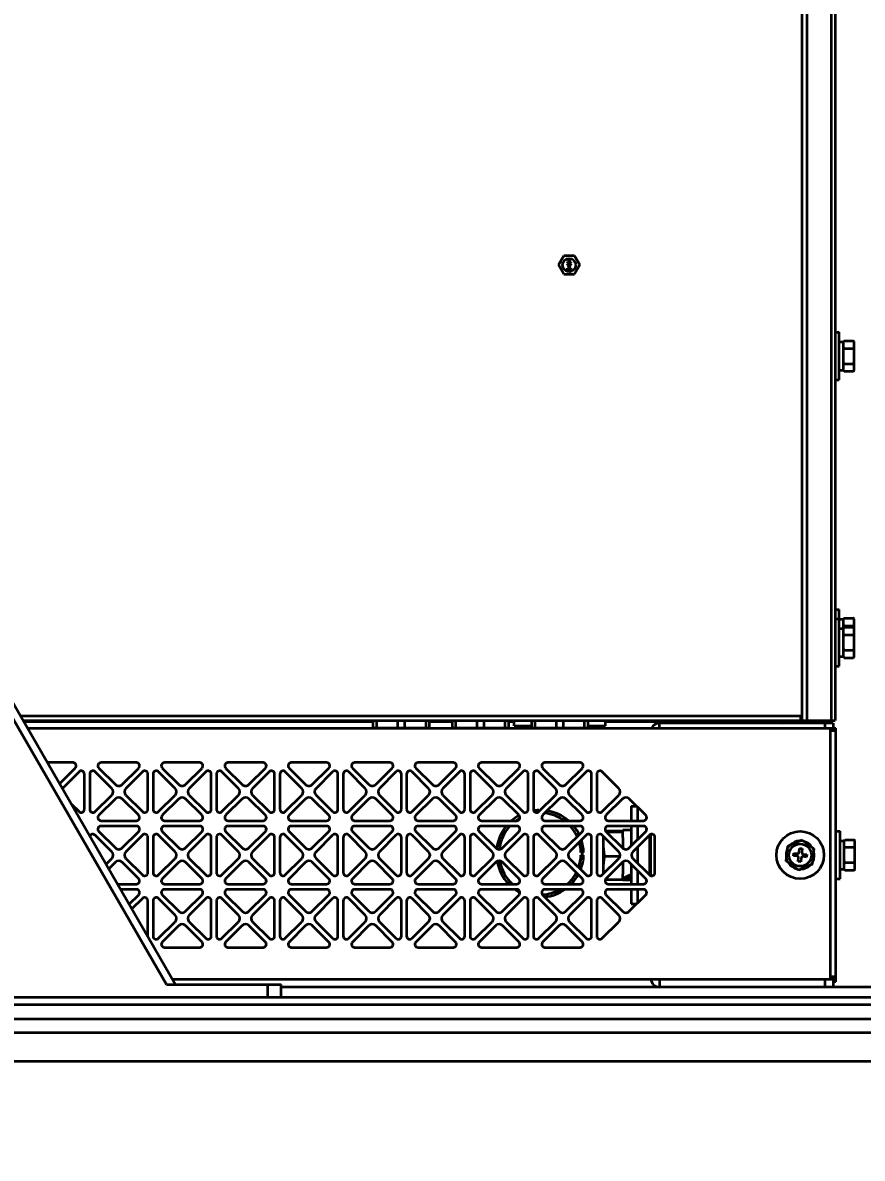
# Model space of a CAD drawing. Header units: millimetres. Extents: x 32496 to 166256, y 3504 to 23939.
# Drawn here: x 149019.3 to 149337.2, y 12174.5 to 12604.6 of the extents above; entities that cross this region are included whole.
import ezdxf

# ---------------------------------------------------------------- set-up
doc = ezdxf.new("R2010")
doc.units = ezdxf.units.MM
doc.header["$PDSIZE"] = -5
doc.layers.get('0').update_dxf_attribs({"lineweight": 35})
doc.layers.get('Defpoints').update_dxf_attribs({"lineweight": 18})
doc.layers.add('THICK', color=7, linetype='Continuous', lineweight=0)
doc.styles.add('TH_GBDIM', font='仿宋_GB2312.ttf', dxfattribs={"width": 0.8})
doc.dimstyles.new('TH_GBDIM', dxfattribs={"dimscale": 42, "dimtxt": 3, "dimasz": 3, "dimexe": 1.2, "dimexo": 0, "dimgap": 1, "dimtad": 1, "dimdec": 1, "dimdsep": 46, "dimtxsty": 'TH_GBDIM', "dimcen": 2.5, "dimdle": 252, "dimclrd": 4, "dimclre": 4, "dimclrt": 3, "dimadec": 0, "dimazin": 2, "dimtfac": 0.714286, "dimtdec": 1, "dimtmove": 0, "dimatfit": 3, "dimfxl": 1, "dimtolj": 1, "dimarcsym": 0})

# ---------------------------------------------------------------- blocks, each defined once
blk = doc.blocks.new('*D5866')
at = {"layer": 'Defpoints', "color": 0}
for p in [(146504.2, 13263.4), (152827.2, 12081.36), (152827.2, 11822.56)]:
    blk.add_point(p, dxfattribs=at)
at = {"layer": 'THICK', "color": 4, "linetype": 'Continuous', "lineweight": -2}
for p, q in [((146504.2, 13263.4), (146504.2, 11792.56)), ((152827.2, 12081.36), (152827.2, 11792.56)), ((146579.2, 11822.56), (152752.2, 11822.56))]:
    blk.add_line(p, q, dxfattribs=at)
at = {"layer": 'THICK', "color": 4}
for points in [[(146579.2, 11835.06), (146579.2, 11810.06), (146504.2, 11822.56)], [(152752.2, 11810.06), (152752.2, 11835.06), (152827.2, 11822.56)]]:
    blk.add_solid(points, dxfattribs=at)
at = {"layer": 'THICK', "color": 3, "lineweight": -3, "insert": (149665.7, 11885.26), "char_height": 75, "attachment_point": 5, "style": 'TH_GBDIM'}
blk.add_mtext('\\A1;About {\\A1;6323}', dxfattribs=at)
blk = doc.blocks.new('8-1250')
at = {"linetype": 'Continuous'}
for p, q in [((718.17, -34566.29), (718.17, -32553.29)), ((719.87, -32553.29), (719.87, -34566.29)), ((729.17, -34566.29), (729.17, -33570.79)), ((-19.13, -33800.26), (480.87, -34666.29)), ((-19.13, -33806.26), (477.41, -34666.29)), ((730.57, -34180.92), (730.57, -34425.66)), ((625.83, -34393.79), (627.85, -34390.29)), ((631.89, -34390.29), (627.85, -34390.29)), ((631.89, -34390.29), (633.91, -34393.79)), ((627.85, -34397.29), (625.83, -34393.79)), ((629.22, -34391.59), (630.52, -34391.59)), ((629.22, -34391.75), (629.22, -34391.59)), ((630.25, -34391.75), (629.22, -34391.75)), ((630.25, -34391.75), (629.22, -34392.13)), ((629.22, -34392.35), (629.22, -34392.13)), ((629.22, -34392.35), (630.25, -34392.73)), ((629.22, -34392.73), (630.25, -34392.73)), ((629.22, -34392.89), (629.22, -34392.73)), ((630.52, -34392.89), (629.22, -34392.89)), ((629.25, -34393.4), (629.22, -34393.54)), ((629.22, -34393.67), (629.22, -34393.54)), ((629.22, -34393.67), (629.25, -34393.81)), ((629.22, -34395.06), (630.3, -34395.06)), ((629.22, -34395.22), (629.22, -34395.06)), ((630.52, -34395.22), (629.22, -34395.22)), ((629.22, -34395.43), (629.36, -34395.43)), ((629.22, -34396.41), (629.22, -34395.43)), ((629.33, -34393.27), (629.25, -34393.4)), ((629.25, -34393.81), (629.33, -34393.95)), ((629.44, -34393.19), (629.33, -34393.27)), ((629.33, -34393.95), (629.44, -34394.03)), ((629.36, -34392.24), (630.52, -34391.83)), ((630.52, -34392.65), (629.36, -34392.24)), ((629.36, -34393.51), (629.39, -34393.43)), ((629.36, -34393.51), (629.36, -34393.7)), ((629.39, -34393.78), (629.36, -34393.7)), ((630.05, -34396.19), (629.36, -34395.43)), ((629.39, -34393.43), (629.44, -34393.35)), ((629.44, -34393.86), (629.39, -34393.78)), ((629.58, -34393.13), (629.44, -34393.19)), ((629.44, -34393.35), (629.53, -34393.3)), ((629.53, -34393.92), (629.44, -34393.86)), ((629.44, -34394.03), (629.58, -34394.08)), ((629.53, -34393.3), (629.61, -34393.27)), ((629.61, -34393.95), (629.53, -34393.92)), ((629.78, -34393.11), (629.58, -34393.13)), ((629.72, -34394.08), (629.58, -34394.08)), ((629.69, -34393.27), (629.61, -34393.27)), ((629.61, -34393.95), (629.69, -34393.95)), ((629.64, -34394.46), (629.83, -34394.46)), ((629.64, -34394.51), (629.64, -34394.46)), ((629.83, -34394.51), (629.64, -34394.51)), ((629.69, -34393.27), (629.78, -34393.3)), ((629.78, -34393.92), (629.69, -34393.95)), ((629.72, -34394.3), (629.69, -34394.32)), ((629.69, -34394.32), (629.83, -34394.46)), ((629.83, -34394.51), (629.69, -34394.65)), ((629.69, -34394.65), (629.72, -34394.68)), ((629.72, -34394.08), (629.86, -34394.03)), ((629.89, -34394.46), (629.72, -34394.3)), ((629.72, -34394.68), (629.89, -34394.51)), ((629.78, -34393.11), (629.97, -34393.11)), ((629.78, -34393.3), (629.83, -34393.35)), ((629.83, -34393.86), (629.78, -34393.92)), ((629.83, -34393.35), (629.89, -34393.43)), ((629.89, -34393.78), (629.83, -34393.86)), ((629.86, -34394.03), (629.94, -34393.95)), ((629.89, -34393.43), (629.91, -34393.51)), ((629.91, -34393.7), (629.89, -34393.78)), ((630.05, -34394.3), (629.89, -34394.46)), ((629.89, -34394.51), (630.05, -34394.68)), ((629.97, -34393.24), (629.91, -34393.24)), ((630.02, -34393.4), (629.91, -34393.24)), ((629.91, -34393.7), (629.91, -34393.51)), ((629.94, -34393.95), (630.02, -34393.81)), ((629.94, -34394.46), (630.08, -34394.32)), ((629.94, -34394.46), (630.14, -34394.46)), ((630.14, -34394.51), (629.94, -34394.51)), ((630.08, -34394.65), (629.94, -34394.51)), ((630.16, -34393.13), (629.97, -34393.11)), ((629.97, -34393.24), (630.14, -34393.27)), ((630.05, -34393.54), (630.02, -34393.4)), ((630.02, -34393.81), (630.05, -34393.67)), ((630.05, -34393.54), (630.05, -34393.67)), ((630.08, -34394.32), (630.05, -34394.3)), ((630.05, -34394.68), (630.08, -34394.65)), ((630.11, -34394.89), (630.33, -34394.89)), ((630.11, -34394.89), (630.3, -34395.06)), ((630.14, -34393.27), (630.22, -34393.3)), ((630.14, -34394.46), (630.14, -34394.51)), ((630.3, -34393.19), (630.16, -34393.13)), ((630.22, -34393.3), (630.3, -34393.35)), ((630.3, -34393.84), (630.22, -34393.89)), ((630.22, -34394.03), (630.22, -34393.89)), ((630.22, -34394.03), (630.3, -34394)), ((630.33, -34395.49), (630.22, -34395.46)), ((630.22, -34395.6), (630.22, -34395.46)), ((630.41, -34393.27), (630.3, -34393.19)), ((630.3, -34393.35), (630.36, -34393.43)), ((630.36, -34393.76), (630.3, -34393.84)), ((630.3, -34394), (630.41, -34393.92)), ((630.52, -34395.06), (630.33, -34394.89)), ((630.44, -34395.6), (630.33, -34395.49)), ((630.36, -34393.43), (630.38, -34393.51)), ((630.38, -34393.67), (630.36, -34393.76)), ((630.38, -34393.67), (630.38, -34393.51)), ((630.49, -34393.4), (630.41, -34393.27)), ((630.41, -34393.92), (630.49, -34393.78)), ((630.52, -34393.54), (630.49, -34393.4)), ((630.49, -34393.78), (630.52, -34393.65)), ((630.52, -34391.59), (630.52, -34391.83)), ((630.52, -34392.65), (630.52, -34392.89)), ((630.52, -34393.54), (630.52, -34393.65)), ((630.52, -34395.06), (630.52, -34395.22)), ((633.91, -34393.79), (631.89, -34397.29)), ((627.85, -34397.29), (631.89, -34397.29)), ((629.36, -34396.41), (629.22, -34396.41)), ((629.36, -34395.65), (629.97, -34396.33)), ((629.36, -34395.65), (629.36, -34396.41)), ((629.97, -34396.33), (630.05, -34396.38)), ((630.16, -34396.25), (630.05, -34396.19)), ((630.05, -34396.38), (630.16, -34396.41)), ((630.16, -34396.25), (630.22, -34396.25)), ((630.22, -34396.41), (630.16, -34396.41)), ((630.22, -34395.6), (630.3, -34395.65)), ((630.3, -34396.19), (630.22, -34396.25)), ((630.22, -34396.41), (630.33, -34396.38)), ((630.3, -34395.65), (630.36, -34395.73)), ((630.36, -34396.11), (630.3, -34396.19)), ((630.33, -34396.38), (630.44, -34396.27)), ((630.36, -34395.73), (630.38, -34395.87)), ((630.38, -34395.98), (630.36, -34396.11)), ((630.38, -34395.98), (630.38, -34395.87)), ((630.49, -34395.71), (630.44, -34395.6)), ((630.44, -34396.27), (630.49, -34396.17)), ((630.52, -34395.9), (630.49, -34395.71)), ((630.49, -34396.17), (630.52, -34396)), ((630.52, -34395.9), (630.52, -34396)), ((730.57, -34419.29), (732.17, -34419.29)), ((732.17, -34437.29), (732.17, -34419.29)), ((732.17, -34422.94), (733.77, -34422.94)), ((733.77, -34422.82), (734.07, -34422.52)), ((733.77, -34433.76), (733.77, -34422.82)), ((734.07, -34422.52), (737.47, -34422.52)), ((734.07, -34425.4), (737.47, -34425.4)), ((737.77, -34422.82), (737.47, -34422.52)), ((737.77, -34433.76), (737.77, -34422.82)), ((730.57, -34425.66), (730.57, -34430.92)), ((730.57, -34430.92), (730.57, -34566.29)), ((732.17, -34433.64), (733.77, -34433.64)), ((733.77, -34433.76), (734.07, -34434.06)), ((734.07, -34431.18), (737.47, -34431.18)), ((734.07, -34434.06), (737.47, -34434.06)), ((737.77, -34433.76), (737.47, -34434.06)), ((730.57, -34437.29), (732.17, -34437.29)), ((730.57, -34524.29), (732.17, -34524.29)), ((732.17, -34527.79), (732.17, -34524.29)), ((730.57, -34527.79), (732.17, -34527.79)), ((732.17, -34545.79), (732.17, -34527.79)), ((732.17, -34527.94), (733.77, -34527.94)), ((733.77, -34527.82), (734.04, -34527.54)), ((733.77, -34531.32), (733.77, -34527.82)), ((734.07, -34527.52), (737.47, -34527.52)), ((737.77, -34527.82), (737.5, -34527.54)), ((737.77, -34531.32), (737.77, -34527.82)), ((732.17, -34531.44), (733.77, -34531.44)), ((733.77, -34531.32), (734.07, -34531.02)), ((733.77, -34542.26), (733.77, -34531.32)), ((734.07, -34530.45), (737.47, -34530.45)), ((734.07, -34531.02), (737.47, -34531.02)), ((737.77, -34531.32), (737.47, -34531.02)), ((737.77, -34542.26), (737.77, -34531.32)), ((734.07, -34533.9), (737.47, -34533.9)), ((734.07, -34539.68), (737.47, -34539.68)), ((730.57, -34545.79), (732.17, -34545.79)), ((732.17, -34542.14), (733.77, -34542.14)), ((733.77, -34542.26), (734.07, -34542.56)), ((734.07, -34542.56), (737.47, -34542.56)), ((737.77, -34542.26), (737.47, -34542.56)), ((422.16, -34564.59), (717.67, -34564.59)), ((423.14, -34566.29), (719.87, -34566.29)), ((555.71, -34566.79), (423.43, -34566.79)), ((555.71, -34569.06), (555.71, -34566.29)), ((557.02, -34569.06), (557.02, -34566.29)), ((565.05, -34569.06), (565.05, -34566.29)), ((567.69, -34569.06), (567.69, -34566.29)), ((575.72, -34569.06), (575.72, -34566.29)), ((577.04, -34569.06), (577.04, -34566.29)), ((585.71, -34566.79), (577.04, -34566.79)), ((585.71, -34569.06), (585.71, -34566.29)), ((587.02, -34569.06), (587.02, -34566.29)), ((595.05, -34569.06), (595.05, -34566.29)), ((597.69, -34569.06), (597.69, -34566.29)), ((605.72, -34569.06), (605.72, -34566.29)), ((607.04, -34569.06), (607.04, -34566.29)), ((609.12, -34566.79), (607.04, -34566.79)), ((609.12, -34568.29), (609.12, -34566.29)), ((615.71, -34569.06), (615.71, -34566.29)), ((617.02, -34569.06), (617.02, -34566.29)), ((625.05, -34569.06), (625.05, -34566.29)), ((627.69, -34569.06), (627.69, -34566.29)), ((635.72, -34569.06), (635.72, -34566.29)), ((637.04, -34569.06), (637.04, -34566.29)), ((643.62, -34568.29), (643.62, -34566.29)), ((680.87, -34566.79), (643.62, -34566.79)), ((729.87, -34567.29), (664.07, -34567.29)), ((664.07, -34569.29), (664.07, -34567.29)), ((680.47, -34567.29), (680.47, -34566.79)), ((680.87, -34566.79), (680.87, -34566.29)), ((681.97, -34567.29), (681.97, -34566.29)), ((683.37, -34567.29), (683.37, -34566.29)), ((685.87, -34567.29), (685.87, -34566.29)), ((700.87, -34567.29), (700.87, -34566.29)), ((703.37, -34567.29), (703.37, -34566.29)), ((710.37, -34566.29), (710.37, -34567.29)), ((717.67, -34566.29), (717.67, -34564.59)), ((719.87, -34566.29), (730.57, -34566.29)), ((726.87, -34569.29), (726.87, -34567.29)), ((729.87, -34567.29), (729.87, -34569.29)), ((424.87, -34569.29), (730.87, -34569.29)), ((555.71, -34569.06), (577.04, -34569.06)), ((585.71, -34569.06), (607.04, -34569.06)), ((609.12, -34568.29), (615.71, -34568.29)), ((615.71, -34569.06), (637.04, -34569.06)), ((637.04, -34568.29), (643.62, -34568.29)), ((728.87, -34570.29), (728.87, -34569.29)), ((730.87, -34570.29), (728.87, -34570.29)), ((728.87, -34663.29), (728.87, -34570.29)), ((730.87, -34664.29), (730.87, -34569.29)), ((442.06, -34582.29), (432.37, -34582.29)), ((436.98, -34590.27), (442.91, -34584.34)), ((451.83, -34584.34), (458.1, -34590.6)), ((466.06, -34582.29), (452.68, -34582.29)), ((460.65, -34590.6), (466.91, -34584.34)), ((475.83, -34584.34), (482.1, -34590.6)), ((490.06, -34582.29), (476.68, -34582.29)), ((484.65, -34590.6), (490.91, -34584.34)), ((499.83, -34584.34), (506.1, -34590.6)), ((514.06, -34582.29), (500.68, -34582.29)), ((508.65, -34590.6), (514.91, -34584.34)), ((523.83, -34584.34), (530.1, -34590.6)), ((538.06, -34582.29), (524.68, -34582.29)), ((532.65, -34590.6), (538.91, -34584.34)), ((547.83, -34584.34), (554.1, -34590.6)), ((562.06, -34582.29), (548.68, -34582.29)), ((556.65, -34590.6), (562.91, -34584.34)), ((571.83, -34584.34), (578.1, -34590.6)), ((586.06, -34582.29), (572.68, -34582.29)), ((580.65, -34590.6), (586.91, -34584.34)), ((595.83, -34584.34), (602.1, -34590.6)), ((610.06, -34582.29), (596.68, -34582.29)), ((604.65, -34590.6), (610.91, -34584.34)), ((619.83, -34584.34), (626.1, -34590.6)), ((634.06, -34582.29), (620.68, -34582.29)), ((628.65, -34590.6), (634.91, -34584.34)), ((444.32, -34585.75), (438.06, -34592.02)), ((446.37, -34599.98), (446.37, -34586.6)), ((448.37, -34586.6), (448.37, -34599.98)), ((456.69, -34592.02), (450.42, -34585.75)), ((468.32, -34585.75), (462.06, -34592.02)), ((470.37, -34599.98), (470.37, -34586.6)), ((472.37, -34586.6), (472.37, -34599.98)), ((480.69, -34592.02), (474.42, -34585.75)), ((492.32, -34585.75), (486.06, -34592.02)), ((494.37, -34599.98), (494.37, -34586.6)), ((496.37, -34586.6), (496.37, -34599.98)), ((504.69, -34592.02), (498.42, -34585.75)), ((516.32, -34585.75), (510.06, -34592.02)), ((518.37, -34599.98), (518.37, -34586.6)), ((520.37, -34586.6), (520.37, -34599.98)), ((528.69, -34592.02), (522.42, -34585.75)), ((540.32, -34585.75), (534.06, -34592.02)), ((542.37, -34599.98), (542.37, -34586.6)), ((544.37, -34586.6), (544.37, -34599.98)), ((552.69, -34592.02), (546.42, -34585.75)), ((564.32, -34585.75), (558.06, -34592.02)), ((566.37, -34599.98), (566.37, -34586.6)), ((568.37, -34586.6), (568.37, -34599.98)), ((576.69, -34592.02), (570.42, -34585.75)), ((588.32, -34585.75), (582.06, -34592.02)), ((590.37, -34599.98), (590.37, -34586.6)), ((592.37, -34586.6), (592.37, -34599.98)), ((600.69, -34592.02), (594.42, -34585.75)), ((612.32, -34585.75), (606.06, -34592.02)), ((614.37, -34599.98), (614.37, -34586.6)), ((616.37, -34586.6), (616.37, -34599.98)), ((624.69, -34592.02), (618.42, -34585.75)), ((636.32, -34585.75), (630.06, -34592.02)), ((638.37, -34599.98), (638.37, -34586.6)), ((640.37, -34586.6), (640.37, -34599.98)), ((648.69, -34592.02), (642.42, -34585.75)), ((450.42, -34600.83), (456.69, -34594.56)), ((458.1, -34595.98), (451.83, -34602.24)), ((466.91, -34602.24), (460.65, -34595.98)), ((462.06, -34594.56), (468.32, -34600.83)), ((474.42, -34600.83), (480.69, -34594.56)), ((482.1, -34595.98), (475.83, -34602.24)), ((490.91, -34602.24), (484.65, -34595.98)), ((486.06, -34594.56), (492.32, -34600.83)), ((498.42, -34600.83), (504.69, -34594.56)), ((506.1, -34595.98), (499.83, -34602.24)), ((514.91, -34602.24), (508.65, -34595.98)), ((510.06, -34594.56), (516.32, -34600.83)), ((522.42, -34600.83), (528.69, -34594.56)), ((530.1, -34595.98), (523.83, -34602.24)), ((538.91, -34602.24), (532.65, -34595.98)), ((534.06, -34594.56), (540.32, -34600.83)), ((546.42, -34600.83), (552.69, -34594.56)), ((554.1, -34595.98), (547.83, -34602.24)), ((562.91, -34602.24), (556.65, -34595.98)), ((558.06, -34594.56), (564.32, -34600.83)), ((570.42, -34600.83), (576.69, -34594.56)), ((578.1, -34595.98), (571.83, -34602.24)), ((586.91, -34602.24), (580.65, -34595.98)), ((582.06, -34594.56), (588.32, -34600.83)), ((594.42, -34600.83), (600.69, -34594.56)), ((602.1, -34595.98), (595.83, -34602.24)), ((610.91, -34602.24), (604.65, -34595.98)), ((606.06, -34594.56), (612.32, -34600.83)), ((618.42, -34600.83), (624.69, -34594.56)), ((626.1, -34595.98), (619.83, -34602.24)), ((634.91, -34602.24), (628.65, -34595.98)), ((630.06, -34594.56), (636.32, -34600.83)), ((642.42, -34600.83), (648.69, -34594.56)), ((650.1, -34595.98), (643.83, -34602.24)), ((658.91, -34602.24), (652.65, -34595.98)), ((441.37, -34597.88), (444.32, -34600.83)), ((618.37, -34600.87), (618.37, -34600.3)), ((653.37, -34598.79), (655.46, -34598.79)), ((653.37, -34598.79), (653.37, -34604.29)), ((655.87, -34604.29), (655.87, -34599.2)), ((452.68, -34604.29), (466.06, -34604.29)), ((476.68, -34604.29), (490.06, -34604.29)), ((500.68, -34604.29), (514.06, -34604.29)), ((524.68, -34604.29), (538.06, -34604.29)), ((548.68, -34604.29), (562.06, -34604.29)), ((572.68, -34604.29), (586.06, -34604.29)), ((596.68, -34604.29), (610.06, -34604.29)), ((620.68, -34604.29), (634.06, -34604.29)), ((644.68, -34604.29), (658.06, -34604.29)), ((456.69, -34616.02), (450.42, -34609.75)), ((451.83, -34608.34), (458.1, -34614.6)), ((466.06, -34606.29), (452.68, -34606.29)), ((460.65, -34614.6), (466.91, -34608.34)), ((468.32, -34609.75), (462.06, -34616.02)), ((480.69, -34616.02), (474.42, -34609.75)), ((475.83, -34608.34), (482.1, -34614.6)), ((490.06, -34606.29), (476.68, -34606.29)), ((484.65, -34614.6), (490.91, -34608.34)), ((492.32, -34609.75), (486.06, -34616.02)), ((504.69, -34616.02), (498.42, -34609.75)), ((499.83, -34608.34), (506.1, -34614.6)), ((514.06, -34606.29), (500.68, -34606.29)), ((508.65, -34614.6), (514.91, -34608.34)), ((516.32, -34609.75), (510.06, -34616.02)), ((528.69, -34616.02), (522.42, -34609.75)), ((523.83, -34608.34), (530.1, -34614.6)), ((538.06, -34606.29), (524.68, -34606.29)), ((532.65, -34614.6), (538.91, -34608.34)), ((540.32, -34609.75), (534.06, -34616.02)), ((552.69, -34616.02), (546.42, -34609.75)), ((547.83, -34608.34), (554.1, -34614.6)), ((562.06, -34606.29), (548.68, -34606.29)), ((556.65, -34614.6), (562.91, -34608.34)), ((564.32, -34609.75), (558.06, -34616.02)), ((576.69, -34616.02), (570.42, -34609.75)), ((571.83, -34608.34), (578.1, -34614.6)), ((586.06, -34606.29), (572.68, -34606.29)), ((580.65, -34614.6), (586.91, -34608.34)), ((588.32, -34609.75), (582.06, -34616.02)), ((600.69, -34616.02), (594.42, -34609.75)), ((595.83, -34608.34), (602.1, -34614.6)), ((610.06, -34606.29), (596.68, -34606.29)), ((604.65, -34614.6), (610.91, -34608.34)), ((612.32, -34609.75), (606.06, -34616.02)), ((624.69, -34616.02), (618.42, -34609.75)), ((619.83, -34608.34), (626.1, -34614.6)), ((634.06, -34606.29), (620.68, -34606.29)), ((628.65, -34614.6), (634.91, -34608.34)), ((636.32, -34609.75), (630.06, -34616.02)), ((648.69, -34616.02), (642.42, -34609.75)), ((642.77, -34610.1), (642.77, -34624.47)), ((643.65, -34608.09), (650.27, -34608.09)), ((643.83, -34608.34), (650.1, -34614.6)), ((644, -34608.51), (650.27, -34608.51)), ((658.06, -34606.29), (644.68, -34606.29)), ((653.37, -34607.84), (650.27, -34607.84)), ((650.27, -34607.84), (650.27, -34608.41)), ((650.27, -34610.6), (650.27, -34608.41)), ((652.65, -34614.6), (658.91, -34608.34)), ((653.37, -34606.29), (653.37, -34613.87)), ((660.32, -34609.75), (654.06, -34616.02)), ((655.87, -34611.37), (655.87, -34606.29)), ((660.37, -34609.71), (660.37, -34624.87)), ((660.87, -34609.79), (660.37, -34609.79)), ((660.87, -34625.13), (660.87, -34609.45)), ((730.87, -34608.29), (732.47, -34608.29)), ((732.47, -34626.29), (732.47, -34608.29)), ((470.37, -34623.98), (470.37, -34610.6)), ((472.37, -34610.6), (472.37, -34623.98)), ((494.37, -34623.98), (494.37, -34610.6)), ((496.37, -34610.6), (496.37, -34623.98)), ((518.37, -34623.98), (518.37, -34610.6)), ((520.37, -34610.6), (520.37, -34623.98)), ((542.37, -34623.98), (542.37, -34610.6)), ((544.37, -34610.6), (544.37, -34623.98)), ((566.37, -34623.98), (566.37, -34610.6)), ((568.37, -34610.6), (568.37, -34623.98)), ((590.37, -34623.98), (590.37, -34610.6)), ((592.37, -34610.6), (592.37, -34623.98)), ((614.37, -34623.98), (614.37, -34610.6)), ((616.37, -34610.6), (616.37, -34623.98)), ((638.37, -34623.98), (638.37, -34610.6)), ((640.37, -34610.6), (640.37, -34623.98)), ((650.27, -34610.6), (650.27, -34614.74)), ((655.87, -34620.37), (655.87, -34614.2)), ((662.37, -34623.98), (662.37, -34610.6)), ((712.09, -34619.63), (712.71, -34613.89)), ((712.71, -34613.89), (717.99, -34611.55)), ((716.98, -34616.24), (717.14, -34614.75)), ((717.14, -34614.75), (718.14, -34614.86)), ((718.14, -34614.86), (717.98, -34616.35)), ((717.99, -34611.55), (722.65, -34614.95)), ((732.47, -34611.94), (734.07, -34611.94)), ((734.07, -34611.82), (734.32, -34611.56)), ((734.07, -34622.76), (734.07, -34611.82)), ((734.32, -34611.56), (734.37, -34611.52)), ((734.37, -34611.52), (737.77, -34611.52)), ((734.37, -34614.33), (737.77, -34614.33)), ((737.82, -34611.56), (737.77, -34611.52)), ((738.07, -34611.82), (737.82, -34611.56)), ((738.07, -34622.76), (738.07, -34611.82)), ((454.55, -34620.7), (456.69, -34618.56)), ((462.06, -34618.56), (468.32, -34624.83)), ((474.42, -34624.83), (480.69, -34618.56)), ((486.06, -34618.56), (492.32, -34624.83)), ((498.42, -34624.83), (504.69, -34618.56)), ((510.06, -34618.56), (516.32, -34624.83)), ((522.42, -34624.83), (528.69, -34618.56)), ((534.06, -34618.56), (540.32, -34624.83)), ((546.42, -34624.83), (552.69, -34618.56)), ((558.06, -34618.56), (564.32, -34624.83)), ((570.42, -34624.83), (576.69, -34618.56)), ((582.06, -34618.56), (588.32, -34624.83)), ((594.42, -34624.83), (600.69, -34618.56)), ((606.06, -34618.56), (612.32, -34624.83)), ((618.42, -34624.83), (624.69, -34618.56)), ((630.06, -34618.56), (636.32, -34624.83)), ((634.36, -34616.29), (635.36, -34616.29)), ((635.36, -34617.29), (634.36, -34617.29)), ((642.42, -34624.83), (648.69, -34618.56)), ((643.28, -34617.71), (649.16, -34617.71)), ((654.06, -34618.56), (660.32, -34624.83)), ((714.83, -34617.52), (714.94, -34616.53)), ((716.32, -34617.68), (714.83, -34617.52)), ((714.94, -34616.53), (716.43, -34616.69)), ((716.61, -34619.72), (716.77, -34618.23)), ((717.76, -34618.34), (717.6, -34619.83)), ((719.8, -34618.05), (718.31, -34617.89)), ((718.42, -34616.9), (719.91, -34617.06)), ((719.91, -34617.06), (719.8, -34618.05)), ((722.04, -34620.69), (722.65, -34614.95)), ((458.1, -34619.98), (455.59, -34622.49)), ((466.91, -34626.24), (460.65, -34619.98)), ((482.1, -34619.98), (475.83, -34626.24)), ((490.91, -34626.24), (484.65, -34619.98)), ((506.1, -34619.98), (499.83, -34626.24)), ((514.91, -34626.24), (508.65, -34619.98)), ((530.1, -34619.98), (523.83, -34626.24)), ((538.91, -34626.24), (532.65, -34619.98)), ((554.1, -34619.98), (547.83, -34626.24)), ((562.91, -34626.24), (556.65, -34619.98)), ((578.1, -34619.98), (571.83, -34626.24)), ((586.91, -34626.24), (580.65, -34619.98)), ((602.1, -34619.98), (595.83, -34626.24)), ((610.91, -34626.24), (604.65, -34619.98)), ((626.1, -34619.98), (619.83, -34626.24)), ((634.91, -34626.24), (628.65, -34619.98)), ((650.1, -34619.98), (643.83, -34626.24)), ((650.27, -34619.83), (650.27, -34624.49)), ((658.91, -34626.24), (652.65, -34619.98)), ((653.37, -34620.7), (653.37, -34628.29)), ((655.87, -34628.29), (655.87, -34623.2)), ((716.76, -34623.03), (712.09, -34619.63)), ((717.6, -34619.83), (716.61, -34619.72)), ((722.04, -34620.69), (716.76, -34623.03)), ((732.47, -34622.64), (734.07, -34622.64)), ((734.07, -34622.76), (734.32, -34623.02)), ((734.37, -34620.1), (737.77, -34620.1)), ((734.37, -34623.06), (737.77, -34623.06)), ((738.07, -34622.76), (737.82, -34623.02)), ((643.65, -34626.49), (650.27, -34626.49)), ((650.27, -34626.49), (650.27, -34624.49)), ((650.27, -34626.49), (650.27, -34626.74)), ((653.37, -34626.74), (650.27, -34626.74)), ((660.37, -34624.79), (660.87, -34624.79)), ((730.87, -34626.29), (732.47, -34626.29)), ((458.93, -34628.29), (466.06, -34628.29)), ((466.06, -34630.29), (460.09, -34630.29)), ((476.68, -34628.29), (490.06, -34628.29)), ((490.06, -34630.29), (476.68, -34630.29)), ((500.68, -34628.29), (514.06, -34628.29)), ((514.06, -34630.29), (500.68, -34630.29)), ((524.68, -34628.29), (538.06, -34628.29)), ((538.06, -34630.29), (524.68, -34630.29)), ((548.68, -34628.29), (562.06, -34628.29)), ((562.06, -34630.29), (548.68, -34630.29)), ((572.68, -34628.29), (586.06, -34628.29)), ((586.06, -34630.29), (572.68, -34630.29)), ((596.68, -34628.29), (610.06, -34628.29)), ((610.06, -34630.29), (596.68, -34630.29)), ((620.68, -34628.29), (634.06, -34628.29)), ((634.06, -34630.29), (620.68, -34630.29)), ((644.68, -34628.29), (658.06, -34628.29)), ((658.06, -34630.29), (644.68, -34630.29)), ((653.37, -34630.29), (653.37, -34635.79)), ((655.87, -34635.37), (655.87, -34630.29)), ((463.33, -34635.91), (466.91, -34632.34)), ((468.32, -34633.75), (464.37, -34637.71)), ((470.37, -34647.98), (470.37, -34634.6)), ((472.37, -34634.6), (472.37, -34647.98)), ((480.69, -34640.02), (474.42, -34633.75)), ((475.83, -34632.34), (482.1, -34638.6)), ((484.65, -34638.6), (490.91, -34632.34)), ((492.32, -34633.75), (486.06, -34640.02)), ((494.37, -34647.98), (494.37, -34634.6)), ((496.37, -34634.6), (496.37, -34647.98)), ((504.69, -34640.02), (498.42, -34633.75)), ((499.83, -34632.34), (506.1, -34638.6)), ((508.65, -34638.6), (514.91, -34632.34)), ((516.32, -34633.75), (510.06, -34640.02)), ((518.37, -34647.98), (518.37, -34634.6)), ((520.37, -34634.6), (520.37, -34647.98)), ((528.69, -34640.02), (522.42, -34633.75)), ((523.83, -34632.34), (530.1, -34638.6)), ((532.65, -34638.6), (538.91, -34632.34)), ((540.32, -34633.75), (534.06, -34640.02)), ((542.37, -34647.98), (542.37, -34634.6)), ((544.37, -34634.6), (544.37, -34647.98)), ((552.69, -34640.02), (546.42, -34633.75)), ((547.83, -34632.34), (554.1, -34638.6)), ((556.65, -34638.6), (562.91, -34632.34)), ((564.32, -34633.75), (558.06, -34640.02)), ((566.37, -34647.98), (566.37, -34634.6)), ((568.37, -34634.6), (568.37, -34647.98)), ((576.69, -34640.02), (570.42, -34633.75)), ((571.83, -34632.34), (578.1, -34638.6)), ((580.65, -34638.6), (586.91, -34632.34)), ((588.32, -34633.75), (582.06, -34640.02)), ((590.37, -34647.98), (590.37, -34634.6)), ((592.37, -34634.6), (592.37, -34647.98)), ((600.69, -34640.02), (594.42, -34633.75)), ((595.83, -34632.34), (602.1, -34638.6)), ((604.65, -34638.6), (610.91, -34632.34)), ((612.32, -34633.75), (606.06, -34640.02)), ((614.37, -34647.98), (614.37, -34634.6)), ((616.37, -34634.6), (616.37, -34647.98)), ((624.69, -34640.02), (618.42, -34633.75)), ((619.83, -34632.34), (626.1, -34638.6)), ((628.65, -34638.6), (634.91, -34632.34)), ((636.32, -34633.75), (630.06, -34640.02)), ((638.37, -34647.98), (638.37, -34634.6)), ((640.37, -34634.6), (640.37, -34647.98)), ((648.69, -34640.02), (642.42, -34633.75)), ((643.83, -34632.34), (650.1, -34638.6)), ((652.65, -34638.6), (658.91, -34632.34)), ((653.37, -34635.79), (655.46, -34635.79)), ((474.42, -34648.83), (480.69, -34642.56)), ((482.1, -34643.98), (475.83, -34650.24)), ((490.91, -34650.24), (484.65, -34643.98)), ((486.06, -34642.56), (492.32, -34648.83)), ((498.42, -34648.83), (504.69, -34642.56)), ((506.1, -34643.98), (499.83, -34650.24)), ((514.91, -34650.24), (508.65, -34643.98)), ((510.06, -34642.56), (516.32, -34648.83)), ((522.42, -34648.83), (528.69, -34642.56)), ((530.1, -34643.98), (523.83, -34650.24)), ((538.91, -34650.24), (532.65, -34643.98)), ((534.06, -34642.56), (540.32, -34648.83)), ((546.42, -34648.83), (552.69, -34642.56)), ((554.1, -34643.98), (547.83, -34650.24)), ((562.91, -34650.24), (556.65, -34643.98)), ((558.06, -34642.56), (564.32, -34648.83)), ((570.42, -34648.83), (576.69, -34642.56)), ((578.1, -34643.98), (571.83, -34650.24)), ((586.91, -34650.24), (580.65, -34643.98)), ((582.06, -34642.56), (588.32, -34648.83)), ((594.42, -34648.83), (600.69, -34642.56)), ((602.1, -34643.98), (595.83, -34650.24)), ((610.91, -34650.24), (604.65, -34643.98)), ((606.06, -34642.56), (612.32, -34648.83)), ((618.42, -34648.83), (624.69, -34642.56)), ((626.1, -34643.98), (619.83, -34650.24)), ((634.91, -34650.24), (628.65, -34643.98)), ((630.06, -34642.56), (636.32, -34648.83)), ((642.42, -34648.83), (648.69, -34642.56)), ((476.68, -34652.29), (490.06, -34652.29)), ((500.68, -34652.29), (514.06, -34652.29)), ((524.68, -34652.29), (538.06, -34652.29)), ((548.68, -34652.29), (562.06, -34652.29)), ((572.68, -34652.29), (586.06, -34652.29)), ((596.68, -34652.29), (610.06, -34652.29)), ((620.68, -34652.29), (634.06, -34652.29)), ((477.41, -34666.29), (520.87, -34666.29)), ((479.72, -34664.29), (730.87, -34664.29)), ((515.87, -34671.29), (515.87, -34666.29)), ((520.87, -34671.29), (520.87, -34666.29)), ((664.07, -34664.29), (664.07, -34667.29)), ((726.87, -34667.29), (726.87, -34664.29)), ((728.87, -34663.29), (730.87, -34663.29)), ((728.87, -34664.29), (728.87, -34663.29)), ((729.87, -34664.29), (729.87, -34664.88)), ((729.87, -34664.88), (729.87, -34667.29)), ((730.87, -34665.29), (729.87, -34665.29)), ((730.87, -34665.29), (730.87, -34664.29)), ((935.87, -34667.29), (520.87, -34667.29)), ((3761.37, -34674.01), (-7907.13, -34674.01)), ((520.87, -34671.29), (325.4, -34671.29)), ((935.87, -34671.29), (515.87, -34671.29)), ((3761.37, -34679.48), (-7907.13, -34679.48)), ((3115.87, -34684.6), (-7857.13, -34684.6)), ((3115.87, -34695.54), (-7857.13, -34695.54))]:
    blk.add_line(p, q, dxfattribs=at)
for centre, radius in [((629.87, -34393.79), 2.5), ((717.37, -34617.29), 9), ((717.37, -34617.29), 4.25)]:
    blk.add_circle(centre, radius, dxfattribs=at)
for centre, radius, start, end in [((735.01, -34425.09), 3.56, 39.1364, 39.5013), ((736.53, -34431.49), 3.56, 219.1364, 219.5008), ((736.59, -34530.11), 3.61, 140.8644, 141.29), ((737.91, -34531.29), 5.38, 135.4351, 135.8761), ((733.63, -34531.3), 5.39, 44.1239, 44.5649), ((734.96, -34530.11), 3.61, 38.71, 39.1336), ((735.01, -34533.59), 3.56, 39.1364, 39.5013), ((736.53, -34539.99), 3.56, 219.1364, 219.5008), ((664.07, -34570.49), 3.2, 90, 157.8523), ((710.37, -34564.29), 3, 270, 317.7058), ((442.06, -34583.49), 1.2, 315, 90), ((452.68, -34583.49), 1.2, 90, 225), ((466.06, -34583.49), 1.2, 315, 90), ((476.68, -34583.49), 1.2, 90, 225), ((490.06, -34583.49), 1.2, 315, 90), ((500.68, -34583.49), 1.2, 90, 225), ((514.06, -34583.49), 1.2, 315, 90), ((524.68, -34583.49), 1.2, 90, 225), ((538.06, -34583.49), 1.2, 315, 90), ((548.68, -34583.49), 1.2, 90, 225), ((562.06, -34583.49), 1.2, 315, 90), ((572.68, -34583.49), 1.2, 90, 225), ((586.06, -34583.49), 1.2, 315, 90), ((596.68, -34583.49), 1.2, 90, 225), ((610.06, -34583.49), 1.2, 315, 90), ((620.68, -34583.49), 1.2, 90, 225), ((634.06, -34583.49), 1.2, 315, 90), ((445.17, -34586.6), 1.2, 0, 135), ((449.57, -34586.6), 1.2, 45, 180), ((469.17, -34586.6), 1.2, 0, 135), ((473.57, -34586.6), 1.2, 45, 180), ((493.17, -34586.6), 1.2, 0, 135), ((497.57, -34586.6), 1.2, 45, 180), ((517.17, -34586.6), 1.2, 0, 135), ((521.57, -34586.6), 1.2, 45, 180), ((541.17, -34586.6), 1.2, 0, 135), ((545.57, -34586.6), 1.2, 45, 180), ((565.17, -34586.6), 1.2, 0, 135), ((569.57, -34586.6), 1.2, 45, 180), ((589.17, -34586.6), 1.2, 0, 135), ((593.57, -34586.6), 1.2, 45, 180), ((613.17, -34586.6), 1.2, 0, 135), ((617.57, -34586.6), 1.2, 45, 180), ((637.17, -34586.6), 1.2, 0, 135), ((641.57, -34586.6), 1.2, 45, 180), ((455.41, -34593.29), 1.8, 315, 45), ((459.37, -34589.33), 1.8, 225, 315), ((463.33, -34593.29), 1.8, 135, 225), ((479.41, -34593.29), 1.8, 315, 45), ((483.37, -34589.33), 1.8, 225, 315), ((487.33, -34593.29), 1.8, 135, 225), ((503.41, -34593.29), 1.8, 315, 45), ((507.37, -34589.33), 1.8, 225, 315), ((511.33, -34593.29), 1.8, 135, 225), ((527.41, -34593.29), 1.8, 315, 45), ((531.37, -34589.33), 1.8, 225, 315), ((535.33, -34593.29), 1.8, 135, 225), ((551.41, -34593.29), 1.8, 315, 45), ((555.37, -34589.33), 1.8, 225, 315), ((559.33, -34593.29), 1.8, 135, 225), ((575.41, -34593.29), 1.8, 315, 45), ((579.37, -34589.33), 1.8, 225, 315), ((583.33, -34593.29), 1.8, 135, 225), ((599.41, -34593.29), 1.8, 315, 45), ((603.37, -34589.33), 1.8, 225, 315), ((607.33, -34593.29), 1.8, 135, 225), ((623.41, -34593.29), 1.8, 315, 45), ((627.37, -34589.33), 1.8, 225, 315), ((631.33, -34593.29), 1.8, 135, 225), ((647.41, -34593.29), 1.8, 315, 45), ((459.37, -34597.25), 1.8, 45, 135), ((483.37, -34597.25), 1.8, 45, 135), ((507.37, -34597.25), 1.8, 45, 135), ((531.37, -34597.25), 1.8, 45, 135), ((555.37, -34597.25), 1.8, 45, 135), ((579.37, -34597.25), 1.8, 45, 135), ((603.37, -34597.25), 1.8, 45, 135), ((627.37, -34597.25), 1.8, 45, 135), ((651.37, -34597.25), 1.8, 45, 135), ((445.17, -34599.98), 1.2, 225, 0), ((449.57, -34599.98), 1.2, 180, 315), ((469.17, -34599.98), 1.2, 225, 0), ((473.57, -34599.98), 1.2, 180, 315), ((493.17, -34599.98), 1.2, 225, 0), ((497.57, -34599.98), 1.2, 180, 315), ((517.17, -34599.98), 1.2, 225, 0), ((521.57, -34599.98), 1.2, 180, 315), ((541.17, -34599.98), 1.2, 225, 0), ((545.57, -34599.98), 1.2, 180, 315), ((565.17, -34599.98), 1.2, 225, 0), ((569.57, -34599.98), 1.2, 180, 315), ((589.17, -34599.98), 1.2, 225, 0), ((593.57, -34599.98), 1.2, 180, 315), ((613.17, -34599.98), 1.2, 225, 0), ((617.57, -34599.98), 1.2, 180, 315), ((618.87, -34616.79), 16.5, 91.7365, 98.3444), ((618.87, -34616.79), 15.5, 53.8624, 83.3437), ((618.87, -34616.79), 16.5, 49.3326, 80.6487), ((637.17, -34599.98), 1.2, 225, 0), ((641.57, -34599.98), 1.2, 180, 315), ((452.68, -34603.09), 1.2, 135, 270), ((466.06, -34603.09), 1.2, 270, 45), ((476.68, -34603.09), 1.2, 135, 270), ((490.06, -34603.09), 1.2, 270, 45), ((500.68, -34603.09), 1.2, 135, 270), ((514.06, -34603.09), 1.2, 270, 45), ((524.68, -34603.09), 1.2, 135, 270), ((538.06, -34603.09), 1.2, 270, 45), ((548.68, -34603.09), 1.2, 135, 270), ((562.06, -34603.09), 1.2, 270, 45), ((572.68, -34603.09), 1.2, 135, 270), ((586.06, -34603.09), 1.2, 270, 45), ((596.68, -34603.09), 1.2, 135, 270), ((618.87, -34616.79), 15.5, 137.2859, 173.8028), ((618.87, -34616.79), 16.5, 118.6258, 130.6683), ((618.87, -34616.79), 15.5, 119.5881, 126.1377), ((610.06, -34603.09), 1.2, 270, 45), ((620.68, -34603.09), 1.2, 135, 270), ((618.87, -34616.79), 15.5, 24.7281, 42.7133), ((634.06, -34603.09), 1.2, 270, 45), ((644.68, -34603.09), 1.2, 135, 270), ((658.06, -34603.09), 1.2, 270, 45), ((449.57, -34610.6), 1.2, 45, 158.1141), ((452.68, -34607.49), 1.2, 90, 225), ((466.06, -34607.49), 1.2, 315, 90), ((469.17, -34610.6), 1.2, 0, 135), ((473.57, -34610.6), 1.2, 45, 180), ((476.68, -34607.49), 1.2, 90, 225), ((490.06, -34607.49), 1.2, 315, 90), ((493.17, -34610.6), 1.2, 0, 135), ((497.57, -34610.6), 1.2, 45, 180), ((500.68, -34607.49), 1.2, 90, 225), ((514.06, -34607.49), 1.2, 315, 90), ((517.17, -34610.6), 1.2, 0, 135), ((521.57, -34610.6), 1.2, 45, 180), ((524.68, -34607.49), 1.2, 90, 225), ((538.06, -34607.49), 1.2, 315, 90), ((541.17, -34610.6), 1.2, 0, 135), ((545.57, -34610.6), 1.2, 45, 180), ((548.68, -34607.49), 1.2, 90, 225), ((562.06, -34607.49), 1.2, 315, 90), ((565.17, -34610.6), 1.2, 0, 135), ((569.57, -34610.6), 1.2, 45, 180), ((572.68, -34607.49), 1.2, 90, 225), ((586.06, -34607.49), 1.2, 315, 90), ((589.17, -34610.6), 1.2, 0, 135), ((593.57, -34610.6), 1.2, 45, 180), ((596.68, -34607.49), 1.2, 90, 225), ((618.87, -34616.79), 16.5, 140.4498, 173.3933), ((610.06, -34607.49), 1.2, 315, 90), ((613.17, -34610.6), 1.2, 0, 135), ((617.57, -34610.6), 1.2, 45, 180), ((620.68, -34607.49), 1.2, 90, 225), ((618.87, -34616.79), 16.5, 26.0213, 39.5497), ((634.06, -34607.49), 1.2, 315, 90), ((637.17, -34610.6), 1.2, 0, 135), ((641.57, -34610.6), 1.2, 45, 180), ((644.68, -34607.49), 1.2, 90, 225), ((658.06, -34607.49), 1.2, 315, 90), ((661.17, -34610.6), 1.2, 0, 135), ((459.37, -34613.33), 1.8, 225, 315), ((483.37, -34613.33), 1.8, 225, 315), ((507.37, -34613.33), 1.8, 225, 315), ((531.37, -34613.33), 1.8, 225, 315), ((555.37, -34613.33), 1.8, 225, 315), ((579.37, -34613.33), 1.8, 225, 315), ((603.37, -34613.33), 1.8, 225, 315), ((627.37, -34613.33), 1.8, 225, 315), ((618.87, -34616.79), 15.5, 1.8486, 16.5924), ((618.87, -34616.79), 16.5, 1.7365, 18.459), ((651.37, -34613.33), 1.8, 225, 315), ((717.37, -34617.29), 5.35, 153.0614, 194.7408), ((717.37, -34617.29), 5.47, 137.9086, 149.8935), ((717.37, -34617.29), 5.35, 93.0614, 134.7408), ((717.37, -34617.29), 5.47, 77.9086, 89.8935), ((717.37, -34617.29), 5.35, 33.0614, 74.7408), ((717.37, -34617.29), 5.47, 17.9086, 29.8935), ((455.41, -34617.29), 1.8, 315, 45), ((463.33, -34617.29), 1.8, 135, 225), ((479.41, -34617.29), 1.8, 315, 45), ((487.33, -34617.29), 1.8, 135, 225), ((503.41, -34617.29), 1.8, 315, 45), ((511.33, -34617.29), 1.8, 135, 225), ((527.41, -34617.29), 1.8, 315, 45), ((535.33, -34617.29), 1.8, 135, 225), ((551.41, -34617.29), 1.8, 315, 45), ((559.33, -34617.29), 1.8, 135, 225), ((575.41, -34617.29), 1.8, 315, 45), ((583.33, -34617.29), 1.8, 135, 225), ((599.41, -34617.29), 1.8, 315, 45), ((607.33, -34617.29), 1.8, 135, 225), ((623.41, -34617.29), 1.8, 315, 45), ((631.33, -34617.29), 1.8, 135, 225), ((618.87, -34616.79), 15.5, 340.452, 358.1514), ((618.87, -34616.79), 16.5, 338.812, 358.2635), ((647.41, -34617.29), 1.8, 315, 45), ((655.33, -34617.29), 1.8, 135, 225), ((717.37, -34617.29), 5.47, 197.9086, 209.8935), ((716.27, -34618.18), 0.5, 353.9011, 83.9011), ((716.48, -34616.19), 0.5, 263.9011, 353.9011), ((718.26, -34618.39), 0.5, 83.9011, 173.9011), ((718.47, -34616.4), 0.5, 173.9011, 263.9011), ((717.37, -34617.29), 5.35, 333.0614, 14.7408), ((459.37, -34621.25), 1.8, 45, 135), ((483.37, -34621.25), 1.8, 45, 135), ((507.37, -34621.25), 1.8, 45, 135), ((531.37, -34621.25), 1.8, 45, 135), ((555.37, -34621.25), 1.8, 45, 135), ((579.37, -34621.25), 1.8, 45, 135), ((603.37, -34621.25), 1.8, 45, 135), ((618.87, -34616.79), 16.5, 189.8605, 224.2208), ((618.87, -34616.79), 15.5, 189.9879, 227.9882), ((627.37, -34621.25), 1.8, 45, 135), ((651.37, -34621.25), 1.8, 45, 135), ((717.37, -34617.29), 5.35, 213.0614, 254.7408), ((717.37, -34617.29), 5.47, 257.9086, 269.8935), ((717.37, -34617.29), 5.35, 273.0614, 314.7408), ((717.37, -34617.29), 5.47, 317.9086, 329.8935), ((736.92, -34620.46), 3.64, 218.4467, 218.9062), ((735.22, -34620.46), 3.64, 321.0863, 321.5533), ((466.06, -34627.09), 1.2, 270, 45), ((469.17, -34623.98), 1.2, 225, 0), ((473.57, -34623.98), 1.2, 180, 315), ((476.68, -34627.09), 1.2, 135, 270), ((490.06, -34627.09), 1.2, 270, 45), ((493.17, -34623.98), 1.2, 225, 0), ((497.57, -34623.98), 1.2, 180, 315), ((500.68, -34627.09), 1.2, 135, 270), ((514.06, -34627.09), 1.2, 270, 45), ((517.17, -34623.98), 1.2, 225, 0), ((521.57, -34623.98), 1.2, 180, 315), ((524.68, -34627.09), 1.2, 135, 270), ((538.06, -34627.09), 1.2, 270, 45), ((541.17, -34623.98), 1.2, 225, 0), ((545.57, -34623.98), 1.2, 180, 315), ((548.68, -34627.09), 1.2, 135, 270), ((562.06, -34627.09), 1.2, 270, 45), ((565.17, -34623.98), 1.2, 225, 0), ((569.57, -34623.98), 1.2, 180, 315), ((572.68, -34627.09), 1.2, 135, 270), ((586.06, -34627.09), 1.2, 270, 45), ((589.17, -34623.98), 1.2, 225, 0), ((593.57, -34623.98), 1.2, 180, 315), ((596.68, -34627.09), 1.2, 135, 270), ((610.06, -34627.09), 1.2, 270, 45), ((613.17, -34623.98), 1.2, 225, 0), ((617.57, -34623.98), 1.2, 180, 315), ((620.68, -34627.09), 1.2, 135, 270), ((618.87, -34616.79), 15.5, 312.0115, 332.4985), ((618.87, -34616.79), 16.5, 315.7805, 331.4162), ((634.06, -34627.09), 1.2, 270, 45), ((637.17, -34623.98), 1.2, 225, 0), ((641.57, -34623.98), 1.2, 180, 315), ((644.68, -34627.09), 1.2, 135, 270), ((658.06, -34627.09), 1.2, 270, 45), ((661.17, -34623.98), 1.2, 225, 0), ((466.06, -34631.49), 1.2, 315, 90), ((476.68, -34631.49), 1.2, 90, 225), ((490.06, -34631.49), 1.2, 315, 90), ((500.68, -34631.49), 1.2, 90, 225), ((514.06, -34631.49), 1.2, 315, 90), ((524.68, -34631.49), 1.2, 90, 225), ((538.06, -34631.49), 1.2, 315, 90), ((548.68, -34631.49), 1.2, 90, 225), ((562.06, -34631.49), 1.2, 315, 90), ((572.68, -34631.49), 1.2, 90, 225), ((586.06, -34631.49), 1.2, 315, 90), ((596.68, -34631.49), 1.2, 90, 225), ((618.87, -34616.79), 16.5, 235.0154, 242.492), ((610.06, -34631.49), 1.2, 315, 90), ((620.68, -34631.49), 1.2, 90, 225), ((618.87, -34616.79), 15.5, 273.3007, 299.2825), ((618.87, -34616.79), 16.5, 276.262, 304.9849), ((634.06, -34631.49), 1.2, 315, 90), ((644.68, -34631.49), 1.2, 90, 225), ((658.06, -34631.49), 1.2, 315, 90), ((469.17, -34634.6), 1.2, 0, 135), ((473.57, -34634.6), 1.2, 45, 180), ((493.17, -34634.6), 1.2, 0, 135), ((497.57, -34634.6), 1.2, 45, 180), ((517.17, -34634.6), 1.2, 0, 135), ((521.57, -34634.6), 1.2, 45, 180), ((541.17, -34634.6), 1.2, 0, 135), ((545.57, -34634.6), 1.2, 45, 180), ((565.17, -34634.6), 1.2, 0, 135), ((569.57, -34634.6), 1.2, 45, 180), ((589.17, -34634.6), 1.2, 0, 135), ((593.57, -34634.6), 1.2, 45, 180), ((613.17, -34634.6), 1.2, 0, 135), ((617.57, -34634.6), 1.2, 45, 180), ((637.17, -34634.6), 1.2, 0, 135), ((641.57, -34634.6), 1.2, 45, 180), ((479.41, -34641.29), 1.8, 315, 45), ((483.37, -34637.33), 1.8, 225, 315), ((487.33, -34641.29), 1.8, 135, 225), ((503.41, -34641.29), 1.8, 315, 45), ((507.37, -34637.33), 1.8, 225, 315), ((511.33, -34641.29), 1.8, 135, 225), ((527.41, -34641.29), 1.8, 315, 45), ((531.37, -34637.33), 1.8, 225, 315), ((535.33, -34641.29), 1.8, 135, 225), ((551.41, -34641.29), 1.8, 315, 45), ((555.37, -34637.33), 1.8, 225, 315), ((559.33, -34641.29), 1.8, 135, 225), ((575.41, -34641.29), 1.8, 315, 45), ((579.37, -34637.33), 1.8, 225, 315), ((583.33, -34641.29), 1.8, 135, 225), ((599.41, -34641.29), 1.8, 315, 45), ((603.37, -34637.33), 1.8, 225, 315), ((607.33, -34641.29), 1.8, 135, 225), ((623.41, -34641.29), 1.8, 315, 45), ((627.37, -34637.33), 1.8, 225, 315), ((631.33, -34641.29), 1.8, 135, 225), ((647.41, -34641.29), 1.8, 315, 45), ((651.37, -34637.33), 1.8, 225, 315), ((483.37, -34645.25), 1.8, 45, 135), ((507.37, -34645.25), 1.8, 45, 135), ((531.37, -34645.25), 1.8, 45, 135), ((555.37, -34645.25), 1.8, 45, 135), ((579.37, -34645.25), 1.8, 45, 135), ((603.37, -34645.25), 1.8, 45, 135), ((627.37, -34645.25), 1.8, 45, 135), ((473.57, -34647.98), 1.2, 180, 315), ((493.17, -34647.98), 1.2, 225, 0), ((497.57, -34647.98), 1.2, 180, 315), ((517.17, -34647.98), 1.2, 225, 0), ((521.57, -34647.98), 1.2, 180, 315), ((541.17, -34647.98), 1.2, 225, 0), ((545.57, -34647.98), 1.2, 180, 315), ((565.17, -34647.98), 1.2, 225, 0), ((569.57, -34647.98), 1.2, 180, 315), ((589.17, -34647.98), 1.2, 225, 0), ((593.57, -34647.98), 1.2, 180, 315), ((613.17, -34647.98), 1.2, 225, 0), ((617.57, -34647.98), 1.2, 180, 315), ((637.17, -34647.98), 1.2, 225, 0), ((641.57, -34647.98), 1.2, 180, 315), ((476.68, -34651.09), 1.2, 135, 270), ((490.06, -34651.09), 1.2, 270, 45), ((500.68, -34651.09), 1.2, 135, 270), ((514.06, -34651.09), 1.2, 270, 45), ((524.68, -34651.09), 1.2, 135, 270), ((538.06, -34651.09), 1.2, 270, 45), ((548.68, -34651.09), 1.2, 135, 270), ((562.06, -34651.09), 1.2, 270, 45), ((572.68, -34651.09), 1.2, 135, 270), ((586.06, -34651.09), 1.2, 270, 45), ((596.68, -34651.09), 1.2, 135, 270), ((610.06, -34651.09), 1.2, 270, 45), ((620.68, -34651.09), 1.2, 135, 270), ((634.06, -34651.09), 1.2, 270, 45), ((664.07, -34664.09), 3.2, 183.655, 270)]:
    blk.add_arc(centre, radius, start, end, dxfattribs=at)
for centre, start_param, end_param in [((651.17, -34617.29), -2.209288, -1.87893), ((653.37, -34617.29), -2.448792, -2.114562)]:
    blk.add_ellipse(centre, major_axis=(8.09, 8.09), ratio=0.60456, start_param=start_param, end_param=end_param, dxfattribs=at)
for points, knots in [([(733.77, -34422.85), (733.8, -34422.82), (733.89, -34422.7), (733.99, -34422.59), (734.07, -34422.52)], [0, 0, 0, 0, 0.244558, 1, 1, 1, 1]), ([(734.07, -34425.4), (734.05, -34425.38), (733.94, -34425.27), (733.84, -34425.16), (733.77, -34425.07)], [0, 0, 0, 0, 0.255352, 1, 1, 1, 1]), ([(737.76, -34422.83), (737.74, -34422.8), (737.64, -34422.69), (737.55, -34422.59), (737.47, -34422.52)], [0, 0, 0, 0, 0.244878, 1, 1, 1, 1]), ([(737.47, -34425.4), (737.5, -34425.38), (737.6, -34425.27), (737.7, -34425.16), (737.77, -34425.07)], [0, 0, 0, 0, 0.255353, 1, 1, 1, 1]), ([(733.77, -34431.51), (733.8, -34431.48), (733.89, -34431.36), (733.99, -34431.26), (734.07, -34431.18)], [0, 0, 0, 0, 0.244558, 1, 1, 1, 1]), ([(734.07, -34434.06), (734.05, -34434.04), (733.95, -34433.94), (733.85, -34433.83), (733.79, -34433.75)], [0, 0, 0, 0, 0.255041, 1, 1, 1, 1]), ([(737.77, -34431.51), (737.75, -34431.48), (737.65, -34431.36), (737.55, -34431.26), (737.47, -34431.18)], [0, 0, 0, 0, 0.244558, 1, 1, 1, 1]), ([(737.47, -34434.06), (737.5, -34434.04), (737.6, -34433.93), (737.7, -34433.82), (737.77, -34433.73)], [0, 0, 0, 0, 0.255353, 1, 1, 1, 1]), ([(733.79, -34527.83), (733.81, -34527.81), (733.89, -34527.71), (733.98, -34527.61), (734.04, -34527.55)], [0, 0, 0, 0, 0.245498, 1, 1, 1, 1]), ([(737.76, -34527.83), (737.74, -34527.81), (737.65, -34527.71), (737.57, -34527.61), (737.5, -34527.55)], [0, 0, 0, 0, 0.245496, 1, 1, 1, 1]), ([(734.07, -34530.45), (734.05, -34530.42), (733.94, -34530.31), (733.84, -34530.2), (733.77, -34530.11)], [0, 0, 0, 0, 0.255211, 1, 1, 1, 1]), ([(733.77, -34531.35), (733.8, -34531.32), (733.89, -34531.2), (733.99, -34531.09), (734.07, -34531.02)], [0, 0, 0, 0, 0.244558, 1, 1, 1, 1]), ([(737.47, -34530.45), (737.5, -34530.42), (737.6, -34530.31), (737.7, -34530.2), (737.77, -34530.11)], [0, 0, 0, 0, 0.255211, 1, 1, 1, 1]), ([(737.76, -34531.33), (737.74, -34531.3), (737.64, -34531.19), (737.55, -34531.09), (737.47, -34531.02)], [0, 0, 0, 0, 0.244878, 1, 1, 1, 1]), ([(734.07, -34533.9), (734.05, -34533.88), (733.94, -34533.77), (733.84, -34533.66), (733.77, -34533.57)], [0, 0, 0, 0, 0.255352, 1, 1, 1, 1]), ([(737.47, -34533.9), (737.5, -34533.88), (737.6, -34533.77), (737.7, -34533.66), (737.77, -34533.57)], [0, 0, 0, 0, 0.255353, 1, 1, 1, 1]), ([(733.77, -34540.01), (733.8, -34539.98), (733.89, -34539.86), (733.99, -34539.76), (734.07, -34539.68)], [0, 0, 0, 0, 0.244558, 1, 1, 1, 1]), ([(737.77, -34540.01), (737.75, -34539.98), (737.65, -34539.86), (737.55, -34539.76), (737.47, -34539.68)], [0, 0, 0, 0, 0.244558, 1, 1, 1, 1]), ([(734.07, -34542.56), (734.05, -34542.54), (733.95, -34542.44), (733.85, -34542.33), (733.79, -34542.25)], [0, 0, 0, 0, 0.255041, 1, 1, 1, 1]), ([(737.47, -34542.56), (737.5, -34542.54), (737.6, -34542.43), (737.7, -34542.32), (737.77, -34542.23)], [0, 0, 0, 0, 0.255353, 1, 1, 1, 1]), ([(559.17, -34569.16), (559.17, -34569.16), (559.16, -34569.16), (559.17, -34569.15), (559.17, -34569.15)], [0, 0, 0, 0, 0.500735, 1, 1, 1, 1]), ([(589.17, -34569.16), (589.17, -34569.16), (589.16, -34569.16), (589.17, -34569.15), (589.17, -34569.15)], [0, 0, 0, 0, 0.500735, 1, 1, 1, 1]), ([(619.17, -34569.16), (619.17, -34569.16), (619.16, -34569.16), (619.17, -34569.15), (619.17, -34569.15)], [0, 0, 0, 0, 0.500735, 1, 1, 1, 1]), ([(642.77, -34613.11), (642.77, -34613.88), (642.87, -34615.42), (643.12, -34616.95), (643.28, -34617.71)], [0, 0, 0, 0, 0.499364, 1, 1, 1, 1]), ([(734.07, -34611.84), (734.09, -34611.81), (734.17, -34611.72), (734.26, -34611.63), (734.32, -34611.56)], [0, 0, 0, 0, 0.245068, 1, 1, 1, 1]), ([(734.37, -34614.33), (734.35, -34614.3), (734.24, -34614.2), (734.14, -34614.09), (734.07, -34614.01)], [0, 0, 0, 0, 0.255591, 1, 1, 1, 1]), ([(737.77, -34614.33), (737.8, -34614.3), (737.9, -34614.2), (738, -34614.09), (738.07, -34614.01)], [0, 0, 0, 0, 0.255591, 1, 1, 1, 1]), ([(738.07, -34611.84), (738.05, -34611.81), (737.97, -34611.72), (737.89, -34611.63), (737.82, -34611.56)], [0, 0, 0, 0, 0.245068, 1, 1, 1, 1]), ([(643.28, -34617.71), (643.12, -34618.43), (642.87, -34619.89), (642.77, -34621.36), (642.77, -34622.1)], [0, 0, 0, 0, 0.500908, 1, 1, 1, 1]), ([(734.07, -34620.44), (734.1, -34620.41), (734.19, -34620.3), (734.29, -34620.18), (734.37, -34620.1)], [0, 0, 0, 0, 0.244797, 1, 1, 1, 1]), ([(734.37, -34623.06), (734.35, -34623.04), (734.25, -34622.93), (734.16, -34622.83), (734.09, -34622.75)], [0, 0, 0, 0, 0.254745, 1, 1, 1, 1]), ([(738.07, -34620.44), (738.05, -34620.41), (737.95, -34620.3), (737.85, -34620.18), (737.77, -34620.1)], [0, 0, 0, 0, 0.244797, 1, 1, 1, 1]), ([(737.77, -34623.06), (737.8, -34623.04), (737.89, -34622.93), (737.99, -34622.83), (738.05, -34622.75)], [0, 0, 0, 0, 0.25474, 1, 1, 1, 1])]:
    blk.add_open_spline(points, degree=3, knots=knots, dxfattribs=at)
for points in [[(733.77, -34426.06), (733.86, -34425.84), (733.96, -34425.62), (734.07, -34425.4)], [(737.77, -34426.06), (737.68, -34425.84), (737.58, -34425.62), (737.47, -34425.4)], [(734.07, -34431.18), (733.96, -34430.96), (733.86, -34430.74), (733.77, -34430.52)], [(737.47, -34431.18), (737.58, -34430.96), (737.68, -34430.74), (737.77, -34430.52)], [(733.77, -34531.11), (733.86, -34530.88), (733.96, -34530.66), (734.07, -34530.45)], [(737.77, -34531.11), (737.68, -34530.88), (737.58, -34530.66), (737.47, -34530.45)], [(733.77, -34534.56), (733.86, -34534.34), (733.96, -34534.12), (734.07, -34533.9)], [(737.77, -34534.56), (737.68, -34534.34), (737.58, -34534.12), (737.47, -34533.9)], [(734.07, -34539.68), (733.96, -34539.46), (733.86, -34539.24), (733.77, -34539.02)], [(737.47, -34539.68), (737.58, -34539.46), (737.68, -34539.24), (737.77, -34539.02)], [(734.07, -34614.99), (734.16, -34614.77), (734.26, -34614.55), (734.37, -34614.33)], [(738.07, -34614.99), (737.98, -34614.77), (737.88, -34614.55), (737.77, -34614.33)], [(734.37, -34620.1), (734.26, -34619.89), (734.16, -34619.67), (734.07, -34619.44)], [(737.77, -34620.1), (737.88, -34619.89), (737.98, -34619.67), (738.07, -34619.44)]]:
    blk.add_open_spline(points, degree=3, dxfattribs=at)

msp = doc.modelspace()

# ---------------------------------------------------------------- block references
at = {"color": 6}
msp.add_blockref('8-1250', (148596.331, 46906.597), dxfattribs=at)

# ---------------------------------------------------------------- dimensions: what is measured, and where the dimension line sits
at = {"layer": 'THICK', "lineweight": -3}
dim = msp.add_linear_dim(base=(152827.204, 11822.556), p1=(146504.204, 13263.4), p2=(152827.204, 12081.363), text='About {\\A1;<>}', dimstyle='TH_GBDIM', override={"dimscale": 25, "dimtxsty": 'TH_GBDIM', "dimarcsym": 2}, dxfattribs=at)
dim.commit()
dim.dimension.update_dxf_attribs({"geometry": '*D5866', "text_midpoint": (149665.704, 11885.258)})

doc.saveas('drawing.dxf')
